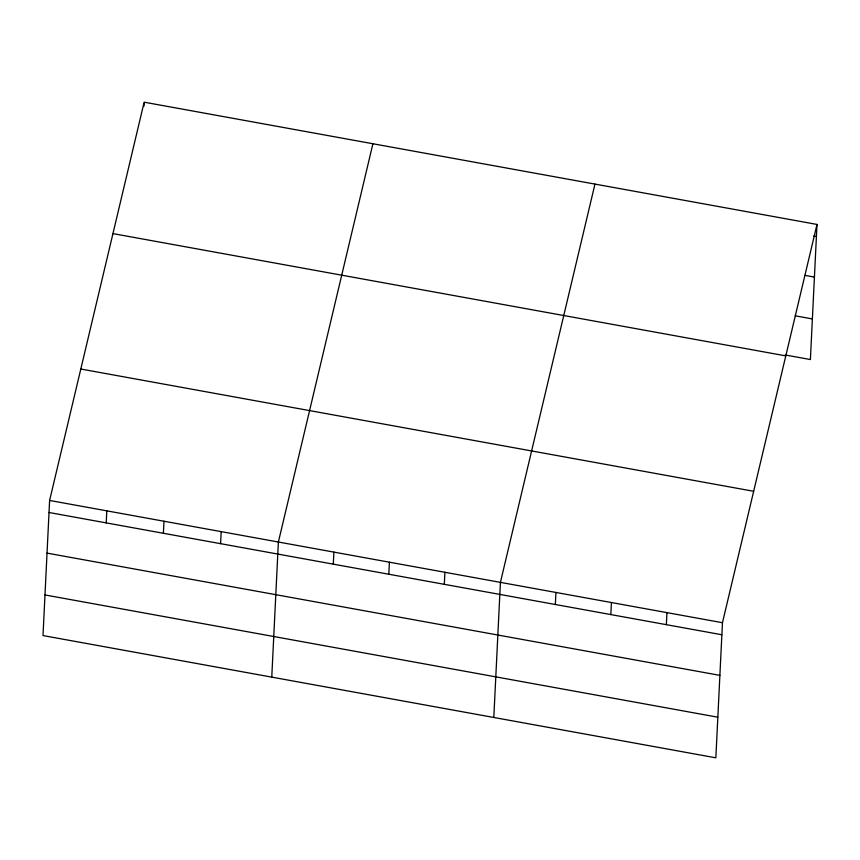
<?xml version="1.0" encoding="UTF-8"?>
<svg xmlns="http://www.w3.org/2000/svg" width="860" height="860" viewBox="0 0 860 860"><rect width="100%" height="100%" fill="white"/><g stroke="black" fill="none" stroke-linecap="round" stroke-linejoin="round"><path stroke-width="1.29" d="M49.611 500.456L43 635.562L715.853 757.821L722.464 622.715L817 224.439L144.147 102.179L49.611 500.456L722.464 622.715M106.21 522.891L106.801 510.851M143.953 106.199L144.082 103.522M163.4 533.286L163.991 521.235M220.601 543.67L221.181 531.63M271.771 677.121L278.382 542.026L372.917 143.749M333.304 564.149L333.884 552.109M388.806 574.243L389.397 562.193M444.319 584.327L444.91 572.287M493.812 717.476L500.423 582.37L594.959 184.094M555.345 604.505L555.925 592.454M610.847 614.588L611.438 602.548M666.36 624.672L666.951 612.632M817 224.439L810.389 359.544L785.277 354.987M813.764 236.005L816.409 236.489M805.175 275.415L814.42 277.092M795.199 315.813L812.378 318.931M112.95 233.608L785.803 355.879M80.808 369.026L753.661 491.286M49.02 512.495L721.873 634.755M47.031 553.109L719.884 675.369M44.989 594.948L717.842 717.208"/></g></svg>
